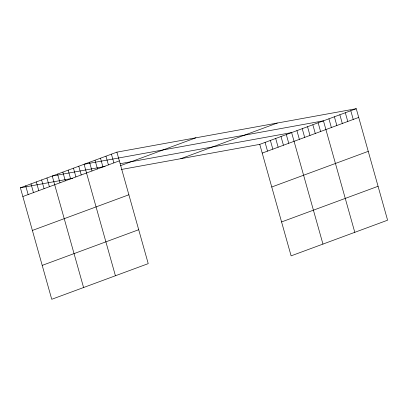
<?xml version="1.0" encoding="UTF-8"?>
<svg xmlns="http://www.w3.org/2000/svg" width="408" height="408" viewBox="0 0 408 408"><rect width="100%" height="100%" fill="white"/><g stroke="black" fill="none" stroke-linecap="round" stroke-linejoin="round"><path stroke-width="0.61" d="M116.892 152.143L148.231 263.634L51.739 299.293L20.4 187.802L116.892 152.143L356.26 108.707L387.6 220.198L291.108 255.857L259.769 144.366L121.482 169.458M22.853 196.523L119.345 160.864M120.62 165.623L195.886 137.807M180.775 158.702L277.272 123.038M259.769 144.366L356.26 108.707M32.385 230.438L128.877 194.779M262.222 153.087L358.714 117.428M42.208 265.379L138.7 229.719M271.754 187.002L368.245 151.343M281.576 221.942L378.068 186.283M105.106 166.444L52.244 176.037L83.579 287.528M120.299 163.684L291.613 132.595L322.952 244.091M20.4 187.802L72.655 178.321M350.793 110.726L353.246 119.447M345.326 112.746L347.774 121.467M339.859 114.765L342.307 123.486M334.392 116.79L336.84 125.506M328.919 118.81L331.373 127.531M354.792 232.32L323.452 120.829L84.084 164.266L115.423 275.762M318.148 122.793L320.596 131.509M312.839 124.751L315.292 133.472M307.53 126.715L309.983 135.436M302.226 128.673L304.679 137.394M296.917 130.636L299.37 139.358M286.304 134.558L288.757 143.279M280.995 136.522L283.448 145.238M275.691 138.48L278.139 147.201M270.382 140.444L272.835 149.165M265.078 142.402L267.526 151.123M111.425 154.163L113.878 162.884M105.958 156.188L108.406 164.903M100.49 158.207L102.938 166.928M95.023 160.227L97.471 168.948M89.551 162.246L92.004 170.967M78.78 166.229L81.228 174.95M73.471 168.193L75.924 176.909M68.162 170.151L70.615 178.872M62.858 172.115L65.306 180.836M57.548 174.073L60.002 182.794M46.935 177.995L49.388 186.716M41.626 179.959L44.079 188.68M36.322 181.917L38.77 190.638M31.013 183.881L33.466 192.601M25.709 185.844L28.157 194.56"/></g></svg>
